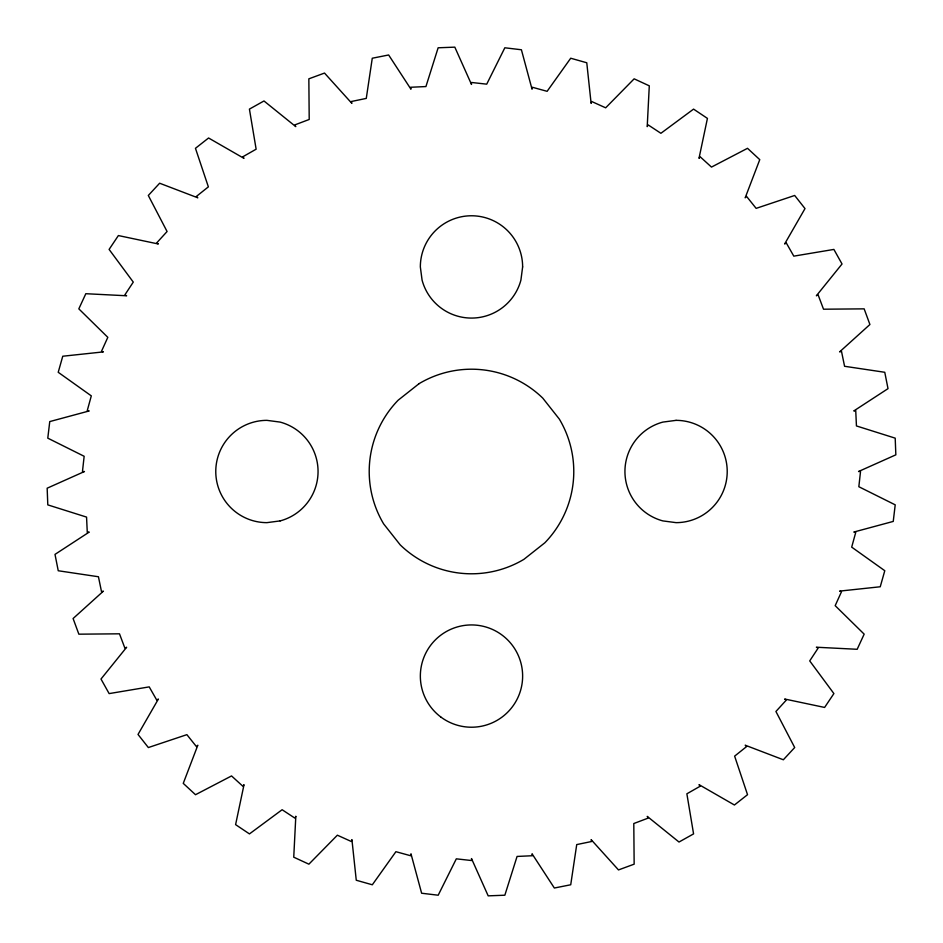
<?xml version="1.0" encoding="UTF-8"?>
<svg xmlns="http://www.w3.org/2000/svg" width="943" height="943" viewBox="0 0 943 943"><rect width="100%" height="100%" fill="white"/><g stroke="black" fill="none" stroke-linecap="round" stroke-linejoin="round"><path stroke-width="1.41" d="M295.807 816.39L293.744 857.187L308.891 864.177L337.37 835.192L351.315 841.498L351.928 839.624L356.265 880.243L372.32 884.782L395.907 851.694L410.676 855.749L410.983 853.804L421.627 893.233L438.189 895.213L456.318 858.837L471.535 860.535L471.5 858.566L488.179 895.85L504.847 895.213L517.07 856.444L532.359 855.737L532.052 853.792L554.354 888.023L570.727 884.77L576.727 844.586L591.721 841.486L591.12 839.624L618.49 869.929L634.156 864.165L633.79 823.534L648.124 818.123L647.228 816.379L679.007 842.028L693.576 833.883L686.869 793.806L700.166 786.226L699.011 784.635L734.42 805.004L747.528 794.69L734.632 756.145L746.585 746.585L745.194 745.194L783.35 759.775L794.69 747.528L775.924 711.482L786.238 700.166L784.647 699.011L824.606 707.439L833.895 693.576L809.719 660.902L818.135 648.112L816.379 647.228L857.175 649.291L864.165 634.144L835.18 605.665L841.498 591.721L839.624 591.108L880.243 586.77L884.782 570.715L851.694 547.129L855.749 532.359L853.804 532.052L893.245 521.42L895.213 504.847L858.837 486.718L860.535 471.5L858.554 471.5L895.838 454.832L895.202 438.153L856.444 425.941L855.737 410.641L853.792 410.948L888.011 388.646L884.77 372.285L844.574 366.285L841.486 351.279L839.612 351.892L869.918 324.51L864.153 308.856L823.522 309.21L818.123 294.888L816.367 295.772L842.028 263.993L833.883 249.423L793.806 256.142L786.226 242.834L784.635 243.989L805.004 208.58L794.678 195.472L756.145 208.368L746.573 196.415L745.182 197.806L759.763 159.65L747.516 148.31L711.482 167.088L700.154 156.774L698.999 158.365L707.427 118.394L693.565 109.117L660.902 133.293L648.112 124.877L647.216 126.621L649.291 85.837L634.144 78.835L605.665 107.82L591.709 101.514L591.108 103.376L586.77 62.768L570.715 58.23L547.117 91.318L532.347 87.263L532.041 89.208L521.408 49.767L504.835 47.787L486.718 84.163L471.488 82.465L471.488 84.434L454.821 47.15L438.141 47.787L425.93 86.556L410.641 87.263L410.948 89.208L388.646 54.977L372.273 58.23L366.273 98.414L351.279 101.514L351.88 103.376L324.51 73.071L308.844 78.835L309.21 119.466L294.876 124.877L295.772 126.621L263.981 100.972L249.423 109.117L256.131 149.194L242.822 156.774L243.989 158.365L208.58 137.996L195.46 148.31L208.368 186.855L196.403 196.415L197.794 197.806L159.638 183.225L148.31 195.472L167.076 231.518L156.762 242.834L158.353 243.989L118.382 235.561L109.105 249.423L133.281 282.098L124.865 294.888L126.621 295.772L85.825 293.709L78.823 308.856L107.82 337.335L101.502 351.279L103.376 351.892L62.757 356.23L58.218 372.285L91.306 395.871L87.251 410.641L89.196 410.948L49.755 421.58L47.787 438.153L84.151 456.282L82.465 471.5L84.446 471.535L47.162 488.203L47.798 504.882L86.556 517.094L87.275 532.394L89.208 532.076L55 554.39L58.242 570.751L98.437 576.751L101.526 591.744L103.4 591.143L73.094 618.525L78.858 634.179L119.49 633.814L124.889 648.147L126.645 647.252L100.995 679.031L109.14 693.6L149.218 686.881L156.797 700.189L158.389 699.034L138.02 734.444L148.346 747.551L186.879 734.656L196.439 746.608L197.83 745.218L183.26 783.374L195.507 794.713L231.542 775.936L242.87 786.25L244.025 784.659L235.597 824.63L249.459 833.907L282.122 809.731L294.923 818.147L295.807 816.39M522.634 266.916L520.901 280.154A51.146 51.146 0 0 1 422.087 280.154L420.342 266.916A51.146 51.146 0 0 1 471.488 215.77A51.146 51.146 0 0 1 522.634 266.916M419.093 383.648L398.146 400.209A102.292 102.292 0 0 0 383.648 523.895L400.197 544.854A102.292 102.292 0 0 0 523.895 559.352L544.842 542.791A102.292 102.292 0 0 0 559.34 419.105L542.791 398.146A102.292 102.292 0 0 0 419.093 383.648M676.072 420.354L662.835 422.099A51.146 51.146 0 0 0 662.835 520.901L676.072 522.646A51.146 51.146 0 0 0 727.218 471.5A51.146 51.146 0 0 0 676.072 420.354M280.154 520.901L266.916 522.646A51.146 51.146 0 0 1 215.77 471.5A51.146 51.146 0 0 1 266.916 420.354L280.154 422.099A51.146 51.146 0 0 1 280.154 520.901M440.652 716.88A51.146 51.146 0 0 0 522.245 682.39A51.146 51.146 0 0 0 451.579 628.969A51.146 51.146 0 0 0 440.652 716.88"/></g></svg>
